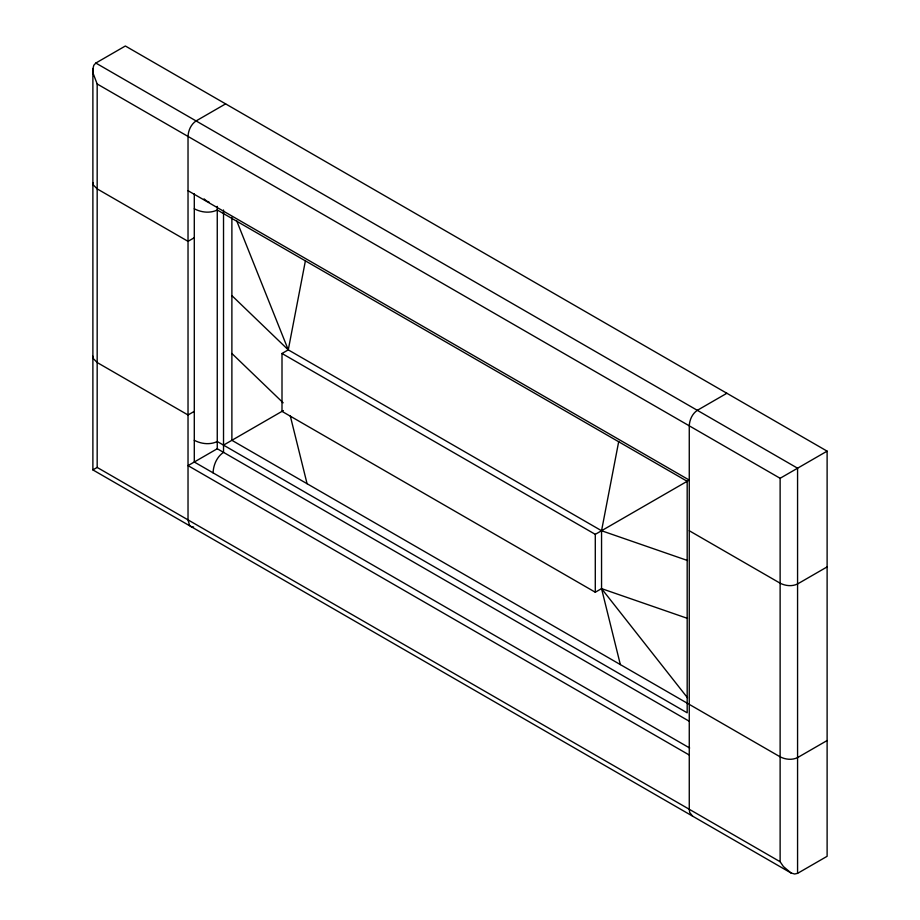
<?xml version="1.0" encoding="UTF-8"?>
<svg xmlns="http://www.w3.org/2000/svg" width="920" height="920" viewBox="0 0 920 920"><rect width="100%" height="100%" fill="white"/><g stroke="black" fill="none" stroke-linecap="round" stroke-linejoin="round"><path stroke-width="1.38" d="M213.083 472.857C213.394 465.014 216.844 456.837 223.525 452.364L223.525 209.99M687.481 618.378L601.553 588.616L595.286 592.227L282.003 411.366L282.003 353.487L288.27 349.865L305.452 260.567M618.734 441.439L601.553 530.736L601.553 588.616L620.344 664.585M92.885 68.896L93.794 65.285L95.829 63.054L125.361 46L827.114 451.145L827.114 856.301L797.571 873.356L794.627 874L791.05 872.988L92.885 469.901L92.885 68.896L93.184 73.531L97.175 83.984L97.175 467.429L92.885 469.901M225.618 103.879L196.075 120.934C191.015 124.338 188.289 130.456 188.025 136.436L188.025 519.892L189.554 525.377L191.337 526.746L193.591 526.999M194.085 237.843L188.025 241.339L97.175 188.887L93.184 184.816L92.885 182.585M194.085 411.481L188.025 414.978L97.175 362.526L93.184 358.455L92.885 356.224M689.264 721.257L217.258 448.741L188.025 465.623L689.264 755.021M223.525 445.13L283.371 410.573M726.857 393.277L697.325 410.32C692.265 413.724 689.54 419.853 689.264 425.834L689.264 809.278L689.667 812.406L692.587 816.144M595.286 592.227L595.286 534.347L688.114 480.757M97.175 83.984L780.125 478.285L827.114 451.145M827.114 566.904L797.571 583.958C792.097 586.649 785.438 585.936 780.125 583.188L689.264 530.736M827.114 740.543L797.571 757.597C792.097 760.288 785.438 759.575 780.125 756.827L689.264 704.375M687.481 560.498L601.553 530.736L288.27 349.865L231.886 295.608M194.292 208.782C201.238 212.439 210.047 213.532 217.258 209.99L687.182 481.298L687.182 712.816L217.258 441.508C210.047 445.05 201.238 443.957 194.292 440.3M207.242 201.215L209.323 202.308M95.829 63.054L797.571 468.199L797.571 873.356M188.025 190.693L689.264 480.091M282.003 353.487L595.286 534.347M688.137 703.719L231.886 440.3L231.886 217.327M689.667 748.006L194.292 462.012L194.292 193.867M97.175 467.429L780.125 861.73L783.414 866.536L791.05 872.988M204.079 198.892L206.206 200.663M231.886 353.487L283.142 402.81M601.553 588.616L687.55 697.855M236.67 220.765L288.27 349.865M290.317 416.035L307.073 483.713M780.125 478.285L780.125 861.73M217.258 206.367L217.258 448.741"/></g></svg>
